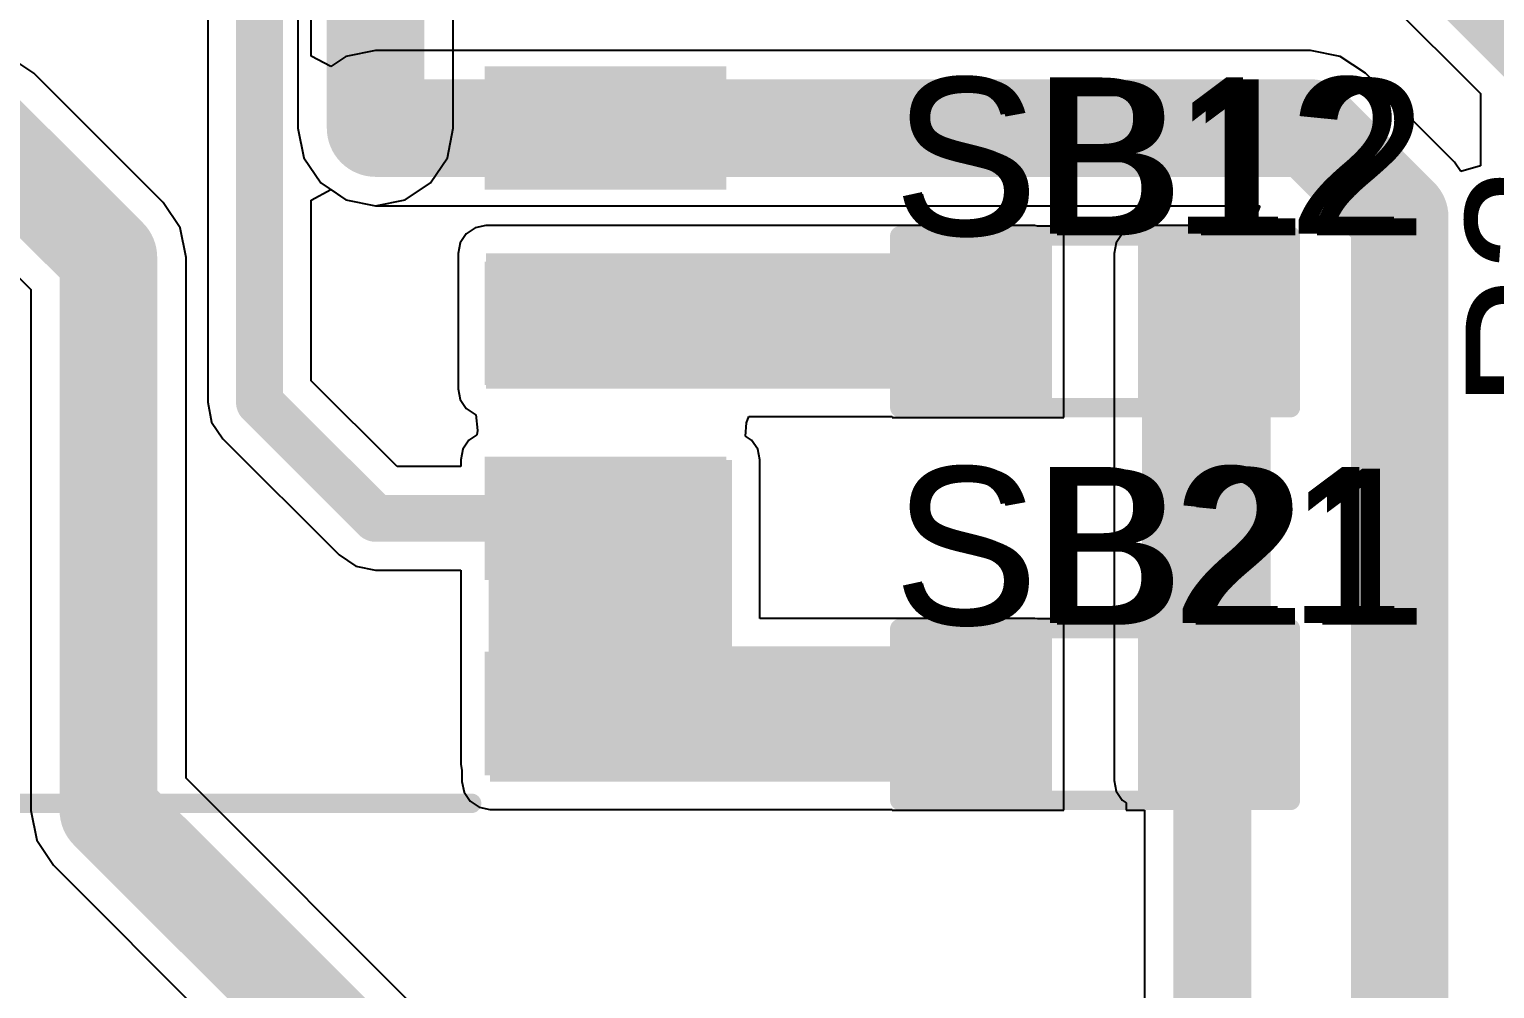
# Model space of a CAD drawing. Header units: millimetres. Extents: x 0.2 to 47.8, y 0.1 to 26.
# Drawn here: x 31.01 to 40.54, y 7.79 to 14.03 of the extents above; entities that cross this region are included whole.
import ezdxf

# ---------------------------------------------------------------- set-up
doc = ezdxf.new("R2010")
doc.units = ezdxf.units.MM
for name, color, linetype in [('BottomLayer', 5, 'Continuous'), ('TopLayer', 1, 'Continuous'), ('TopOverlay', 2, 'Continuous'), ('TopPaste', 8, 'Continuous'), ('TopSolder', 216, 'Continuous'), ('ViaHoleLayer', 16, 'Continuous')]:
    doc.layers.add(name, color=color, linetype=linetype)
doc.styles.add('Arial', font='', dxfattribs={"height": 0.2})
doc.styles.get('Arial').set_extended_font_data('Arial')

# ---------------------------------------------------------------- blocks, each defined once
blk = doc.blocks.new('S______B______2')
at = {"layer": 'TopLayer'}
for points in [[(-1.143, -0.4445), (-1.143, 0.4445), (-0.3809999999999999, 0.4445), (-0.3809999999999999, -0.4445)], [(0.3809999999999999, -0.4445), (0.3809999999999999, 0.4445), (1.143, 0.4445), (1.143, -0.4445)]]:
    blk.add_hatch(color=1, dxfattribs=at).paths.add_polyline_path(points)
at = {"layer": 'TopPaste'}
for points in [[(-1.143, -0.4445), (-1.143, 0.4445), (-0.3809999999999999, 0.4445), (-0.3809999999999999, -0.4445)], [(0.3809999999999999, -0.4445), (0.3809999999999999, 0.4445), (1.143, 0.4445), (1.143, -0.4445)]]:
    blk.add_hatch(color=8, dxfattribs=at).paths.add_polyline_path(points)
at = {"layer": 'TopSolder'}
for points in [[(-1.2446, -0.5460999999999999), (-1.2446, 0.5460999999999999), (-0.2794, 0.5460999999999999), (-0.2794, -0.5460999999999999)], [(0.2794, -0.5460999999999999), (0.2794, 0.5460999999999999), (1.2446, 0.5460999999999999), (1.2446, -0.5460999999999999)]]:
    blk.add_hatch(color=216, dxfattribs=at).paths.add_polyline_path(points)
at = {"layer": 'TopOverlay', "const_width": 0.127}
for points in [[(1.27, 0.5588), (-1.27, 0.5588)], [(-1.27, 0.5588), (-1.27, -0.5588)], [(1.27, 0.5588), (1.27, -0.5588)], [(1.27, -0.5588), (-1.27, -0.5588)]]:
    blk.add_lwpolyline(points, dxfattribs=at)
at = {"layer": 'TopOverlay', "const_width": 0.0635}
for points in [[(-1.30175, 0.5588, 1), (-1.23825, 0.5588, 1)], [(-1.30175, 0.5588, 1), (-1.23825, 0.5588, 1)], [(1.23825, 0.5588, 1), (1.30175, 0.5588, 1)], [(1.23825, 0.5588, 1), (1.30175, 0.5588, 1)], [(-1.30175, -0.5588, 1), (-1.23825, -0.5588, 1)], [(-1.30175, -0.5588, 1), (-1.23825, -0.5588, 1)], [(1.23825, -0.5588, 1), (1.30175, -0.5588, 1)], [(1.23825, -0.5588, 1), (1.30175, -0.5588, 1)]]:
    blk.add_lwpolyline(points, format="xyb", close=True, dxfattribs=at)
at = {"layer": 'TopOverlay'}
blk.add_text('SB21', height=1.016, rotation=-180, dxfattribs=at).set_placement((1.31139946, -0.595884))
blk = doc.blocks.new('S______B______11')
at = {"layer": 'TopLayer'}
for points in [[(-1.143, -0.4445), (-1.143, 0.4445), (-0.3809999999999999, 0.4445), (-0.3809999999999999, -0.4445)], [(0.3809999999999999, -0.4445), (0.3809999999999999, 0.4445), (1.143, 0.4445), (1.143, -0.4445)]]:
    blk.add_hatch(color=1, dxfattribs=at).paths.add_polyline_path(points)
at = {"layer": 'TopPaste'}
for points in [[(-1.143, -0.4445), (-1.143, 0.4445), (-0.3809999999999999, 0.4445), (-0.3809999999999999, -0.4445)], [(0.3809999999999999, -0.4445), (0.3809999999999999, 0.4445), (1.143, 0.4445), (1.143, -0.4445)]]:
    blk.add_hatch(color=8, dxfattribs=at).paths.add_polyline_path(points)
at = {"layer": 'TopSolder'}
for points in [[(-1.2446, -0.5460999999999999), (-1.2446, 0.5460999999999999), (-0.2794, 0.5460999999999999), (-0.2794, -0.5460999999999999)], [(0.2794, -0.5460999999999999), (0.2794, 0.5460999999999999), (1.2446, 0.5460999999999999), (1.2446, -0.5460999999999999)]]:
    blk.add_hatch(color=216, dxfattribs=at).paths.add_polyline_path(points)
at = {"layer": 'TopOverlay', "const_width": 0.127}
for points in [[(1.27, 0.5588), (-1.27, 0.5588)], [(-1.27, 0.5588), (-1.27, -0.5588)], [(1.27, 0.5588), (1.27, -0.5588)], [(1.27, -0.5588), (-1.27, -0.5588)]]:
    blk.add_lwpolyline(points, dxfattribs=at)
at = {"layer": 'TopOverlay', "const_width": 0.0635}
for points in [[(-1.30175, 0.5588, 1), (-1.23825, 0.5588, 1)], [(-1.30175, 0.5588, 1), (-1.23825, 0.5588, 1)], [(1.23825, 0.5588, 1), (1.30175, 0.5588, 1)], [(1.23825, 0.5588, 1), (1.30175, 0.5588, 1)], [(-1.30175, -0.5588, 1), (-1.23825, -0.5588, 1)], [(-1.30175, -0.5588, 1), (-1.23825, -0.5588, 1)], [(1.23825, -0.5588, 1), (1.30175, -0.5588, 1)], [(1.23825, -0.5588, 1), (1.30175, -0.5588, 1)]]:
    blk.add_lwpolyline(points, format="xyb", close=True, dxfattribs=at)
at = {"layer": 'TopOverlay'}
blk.add_text('SB12', height=1.016, rotation=-180, dxfattribs=at).set_placement((1.31139946, -0.5736691599999999))
blk = doc.blocks.new('SO_14_46')
at = {"layer": 'TopLayer'}
for points in [[(-3.35999836, 4.1099994), (-1.98999856, 4.1099994), (-1.98999856, 3.5100006), (-3.35999836, 3.5100006)], [(1.9900011, 4.1099994), (3.3600009, 4.1099994), (3.3600009, 3.5100006), (1.9900011, 3.5100006)], [(-3.35999836, 2.8399994), (-1.98999856, 2.8399994), (-1.98999856, 2.2400006), (-3.35999836, 2.2400006)], [(1.9900011, 2.8399994), (3.3600009, 2.8399994), (3.3600009, 2.2400006), (1.9900011, 2.2400006)], [(-3.35999836, 1.5699994), (-1.98999856, 1.5699994), (-1.98999856, 0.9700006), (-3.35999836, 0.9700006)], [(1.9900011, 1.5699994), (3.3600009, 1.5699994), (3.3600009, 0.9700006), (1.9900011, 0.9700006)], [(-3.35999836, 0.2999994), (-1.98999856, 0.2999994), (-1.98999856, -0.2999994), (-3.35999836, -0.2999994)], [(1.9900011, 0.2999994), (3.3600009, 0.2999994), (3.3600009, -0.2999994), (1.9900011, -0.2999994)], [(-3.35999836, -0.9700006), (-1.98999856, -0.9700006), (-1.98999856, -1.5699994), (-3.35999836, -1.5699994)], [(1.9900011, -0.9700006), (3.3600009, -0.9700006), (3.3600009, -1.5699994), (1.9900011, -1.5699994)], [(-3.35999836, -2.2400006), (-1.98999856, -2.2400006), (-1.98999856, -2.8399994), (-3.35999836, -2.8399994)], [(1.9900011, -2.2400006), (3.3600009, -2.2400006), (3.3600009, -2.8399994), (1.9900011, -2.8399994)], [(-3.35999836, -3.5100006), (-1.98999856, -3.5100006), (-1.98999856, -4.1099994), (-3.35999836, -4.1099994)], [(1.9900011, -3.5100006), (3.3600009, -3.5100006), (3.3600009, -4.1099994), (1.9900011, -4.1099994)]]:
    blk.add_hatch(color=1, dxfattribs=at).paths.add_polyline_path(points)
at = {"layer": 'TopPaste'}
for points in [[(-3.35999836, 4.1099994), (-1.98999856, 4.1099994), (-1.98999856, 3.5100006), (-3.35999836, 3.5100006)], [(1.9900011, 4.1099994), (3.3600009, 4.1099994), (3.3600009, 3.5100006), (1.9900011, 3.5100006)], [(-3.35999836, 2.8399994), (-1.98999856, 2.8399994), (-1.98999856, 2.2400006), (-3.35999836, 2.2400006)], [(1.9900011, 2.8399994), (3.3600009, 2.8399994), (3.3600009, 2.2400006), (1.9900011, 2.2400006)], [(-3.35999836, 1.5699994), (-1.98999856, 1.5699994), (-1.98999856, 0.9700006), (-3.35999836, 0.9700006)], [(1.9900011, 1.5699994), (3.3600009, 1.5699994), (3.3600009, 0.9700006), (1.9900011, 0.9700006)], [(-3.35999836, 0.2999994), (-1.98999856, 0.2999994), (-1.98999856, -0.2999994), (-3.35999836, -0.2999994)], [(1.9900011, 0.2999994), (3.3600009, 0.2999994), (3.3600009, -0.2999994), (1.9900011, -0.2999994)], [(-3.35999836, -0.9700006), (-1.98999856, -0.9700006), (-1.98999856, -1.5699994), (-3.35999836, -1.5699994)], [(1.9900011, -0.9700006), (3.3600009, -0.9700006), (3.3600009, -1.5699994), (1.9900011, -1.5699994)], [(-3.35999836, -2.2400006), (-1.98999856, -2.2400006), (-1.98999856, -2.8399994), (-3.35999836, -2.8399994)], [(1.9900011, -2.2400006), (3.3600009, -2.2400006), (3.3600009, -2.8399994), (1.9900011, -2.8399994)], [(-3.35999836, -3.5100006), (-1.98999856, -3.5100006), (-1.98999856, -4.1099994), (-3.35999836, -4.1099994)], [(1.9900011, -3.5100006), (3.3600009, -3.5100006), (3.3600009, -4.1099994), (1.9900011, -4.1099994)]]:
    blk.add_hatch(color=8, dxfattribs=at).paths.add_polyline_path(points)
at = {"layer": 'TopSolder'}
for points in [[(-3.46159836, 4.211599399999999), (-1.88839856, 4.211599399999999), (-1.88839856, 3.4084006), (-3.46159836, 3.4084006)], [(1.8884011, 4.211599399999999), (3.4616009, 4.211599399999999), (3.4616009, 3.4084006), (1.8884011, 3.4084006)], [(-3.46159836, 2.9415994), (-1.88839856, 2.9415994), (-1.88839856, 2.1384006), (-3.46159836, 2.1384006)], [(1.8884011, 2.9415994), (3.4616009, 2.9415994), (3.4616009, 2.1384006), (1.8884011, 2.1384006)], [(-3.46159836, 1.6715994), (-1.88839856, 1.6715994), (-1.88839856, 0.8684005999999999), (-3.46159836, 0.8684005999999999)], [(1.8884011, 1.6715994), (3.4616009, 1.6715994), (3.4616009, 0.8684005999999999), (1.8884011, 0.8684005999999999)], [(-3.46159836, 0.4015993999999999), (-1.88839856, 0.4015993999999999), (-1.88839856, -0.4015993999999999), (-3.46159836, -0.4015993999999999)], [(1.8884011, 0.4015993999999999), (3.4616009, 0.4015993999999999), (3.4616009, -0.4015993999999999), (1.8884011, -0.4015993999999999)], [(-3.46159836, -0.8684005999999999), (-1.88839856, -0.8684005999999999), (-1.88839856, -1.6715994), (-3.46159836, -1.6715994)], [(1.8884011, -0.8684005999999999), (3.4616009, -0.8684005999999999), (3.4616009, -1.6715994), (1.8884011, -1.6715994)], [(-3.46159836, -2.1384006), (-1.88839856, -2.1384006), (-1.88839856, -2.9415994), (-3.46159836, -2.9415994)], [(1.8884011, -2.1384006), (3.4616009, -2.1384006), (3.4616009, -2.9415994), (1.8884011, -2.9415994)], [(-3.46159836, -3.4084006), (-1.88839856, -3.4084006), (-1.88839856, -4.211599399999999), (-3.46159836, -4.211599399999999)], [(1.8884011, -3.4084006), (3.4616009, -3.4084006), (3.4616009, -4.211599399999999), (1.8884011, -4.211599399999999)]]:
    blk.add_hatch(color=216, dxfattribs=at).paths.add_polyline_path(points)
at = {"layer": 'TopOverlay'}
for points, const_width in [([(-2.64547604, 4.3434, 1), (-2.80612088, 4.3434, 1)], 0.254), ([(-1.83515, 4.419599999999999, 1), (-1.77165, 4.419599999999999, 1)], 0.0635), ([(1.77165, 4.419599999999999, 1), (1.83515, 4.419599999999999, 1)], 0.0635), ([(-2.86962088, 4.3434, 1), (-2.74262088, 4.3434, 1)], 0.127), ([(-2.70897604, 4.3434, 1), (-2.58197604, 4.3434, 1)], 0.127), ([(-1.83515, -4.3942, 1), (-1.77165, -4.3942, 1)], 0.0635), ([(1.77165, -4.3942, 1), (1.83515, -4.3942, 1)], 0.0635)]:
    blk.add_lwpolyline(points, format="xyb", close=True, dxfattribs=dict(at, const_width=const_width))
at = {"layer": 'TopOverlay', "const_width": 0.127}
for points in [[(-1.8034, 4.419599999999999), (1.8034, 4.419599999999999)], [(-1.8034, -4.3942), (1.8034, -4.3942)]]:
    blk.add_lwpolyline(points, dxfattribs=at)

msp = doc.modelspace()

# ---------------------------------------------------------------- hatches: boundary and pattern name
at = {"layer": 'BottomLayer'}
h = msp.add_hatch(color=5, dxfattribs=at)
edge = h.paths.add_edge_path()
edge.add_arc((33.2581885, 13.3858127), 0.2999994, 0, 360)
at = {"layer": 'TopLayer'}
h = msp.add_hatch(color=1, dxfattribs=at)
edge = h.paths.add_edge_path()
edge.add_arc((33.2581885, 13.3858127), 0.2999994, 0, 360)
for points in [[(37.54694548, 12.56971324), (33.975802, 12.56971324), (33.975802, 11.68937972), (37.54694548, 11.68937972)], [(38.24299946, 9.140713239999998), (39.08119946, 9.140713239999998), (39.08119946, 12.56971324), (38.24299946, 12.56971324)], [(35.57601216, 11.2268127), (33.99321115999999, 11.2268127), (33.99321115999999, 9.245612699999999), (35.57601216, 9.245612699999999)], [(37.54694548, 10.0138992), (34.001202, 10.0138992), (34.001202, 9.13356568), (37.54694548, 9.13356568)]]:
    msp.add_hatch(color=1, dxfattribs=at).paths.add_polyline_path(points)
at = {"layer": 'ViaHoleLayer'}
h = msp.add_hatch(color=16, dxfattribs=at)
edge = h.paths.add_edge_path()
edge.add_arc((33.2581885, 13.3858127), 0.1499997, 0, 360)

# ---------------------------------------------------------------- linework, layer by layer
at = {"layer": 'BottomLayer'}
for p, q in [((32.7531857, 22.2599885), (32.7531857, 13.3858127)), ((33.7631913, 13.3858127), (33.7631913, 22.05080934)), ((32.7531857, 13.3858127), (32.79162606, 13.1925568)), ((33.72475094, 13.1925568), (33.7631913, 13.3858127)), ((32.79162606, 13.1925568), (32.90109752, 13.02872172)), ((33.61527948, 13.02872172), (33.72475094, 13.1925568)), ((32.90109752, 13.02872172), (33.0649326, 12.91925026)), ((33.4514444, 12.91925026), (33.61527948, 13.02872172)), ((33.0649326, 12.91925026), (33.2581885, 12.8808099)), ((33.2581885, 12.8808099), (33.4514444, 12.91925026))]:
    msp.add_line(p, q, dxfattribs=at)
at = {"layer": 'BottomLayer', "const_width": 0.635}
msp.add_lwpolyline([(33.2581885, 13.3858127), (33.2581885, 22.2599885)], dxfattribs=at)
at = {"layer": 'BottomLayer', "const_width": 0.3175}
msp.add_lwpolyline([(33.0994385, 13.3858127, 1), (33.41693849999999, 13.3858127, 1)], format="xyb", close=True, dxfattribs=at)
at = {"layer": 'TopLayer'}
for p, q in [((32.83926884, 13.85433348), (32.83926884, 21.95500054)), ((32.16593008, 21.81554692), (32.16593008, 11.60140174)), ((39.83865286, 14.2155545), (40.44434126, 13.6098661)), ((31.03569104, 13.74290368), (30.87185596, 13.85237514)), ((32.96626884, 13.78645198), (32.83926884, 13.85433348)), ((33.0649326, 13.85237514), (32.96626884, 13.78645198)), ((33.2581885, 13.8908155), (33.0649326, 13.85237514)), ((39.34000006, 13.8908155), (33.2581885, 13.8908155)), ((39.53325596, 13.85237514), (39.34000006, 13.8908155)), ((39.69709104, 13.74290368), (39.53325596, 13.85237514)), ((31.8771905, 12.90140422), (31.03569104, 13.74290368)), ((40.27649044, 13.16350428), (39.69709104, 13.74290368)), ((40.44434126, 13.6098661), (40.44434126, 13.14089574)), ((40.31734125999999, 13.10236902), (40.27649044, 13.16350428)), ((40.44434126, 13.14089574), (40.31734125999999, 13.10236902)), ((32.83926884, 12.91729192), (32.96626884, 12.98517342)), ((32.96626884, 12.98517342), (33.0649326, 12.91925026)), ((30.4694209, 12.8808099), (31.01509672, 12.33513408)), ((31.98666196, 12.73756914), (31.8771905, 12.90140422)), ((32.83926884, 11.74085536), (32.83926884, 12.91729192)), ((33.0649326, 12.91925026), (33.2581885, 12.8808099)), ((33.2581885, 12.8808099), (39.00633804, 12.8808099)), ((39.00911426, 12.87799558), (38.95706457999999, 12.75345176)), ((39.00633804, 12.8808099), (39.00911426, 12.87799558)), ((32.02510231999999, 12.54431324), (31.98666196, 12.73756914)), ((33.84761328, 12.69789942), (33.80831694, 12.63908572)), ((33.90642698, 12.73719576), (33.84761328, 12.69789942)), ((33.97579946, 12.75099558), (33.90642698, 12.73719576)), ((37.54694548, 12.75099558), (33.97579946, 12.75099558)), ((37.56445116, 12.74751324), (37.54694548, 12.75099558)), ((37.73499946, 12.74751324), (37.56445116, 12.74751324)), ((37.73499946, 11.50291324), (37.73499946, 12.74751324)), ((38.11481327999999, 12.69789942), (38.07551694, 12.63908572)), ((38.14139946, 12.71566418), (38.11481327999999, 12.69789942)), ((38.22549377999999, 12.74751324), (38.14139946, 12.74751324)), ((38.14139946, 12.74751324), (38.14139946, 12.71566418)), ((38.24299946, 12.75099558), (38.22549377999999, 12.74751324)), ((38.95307678, 12.75099558), (38.24299946, 12.75099558)), ((38.95706457999999, 12.75345176), (38.95307678, 12.75099558)), ((33.80831694, 12.63908572), (33.79451712, 12.56971324)), ((38.07551694, 12.63908572), (38.06171712, 12.56971324)), ((32.02510231999999, 9.15446734), (32.02510231999999, 12.54431324)), ((33.79451712, 12.56971324), (33.79451712, 11.68937718)), ((38.06171712, 12.56971324), (38.06171712, 9.140713239999998)), ((31.01509672, 12.33513408), (31.01509672, 8.94528818)), ((33.39764212, 11.18248208), (32.83926884, 11.74085536)), ((33.79451712, 11.68937718), (33.80831694, 11.6200047)), ((32.16593008, 11.60140174), (32.19155868, 11.47256278)), ((33.80831694, 11.6200047), (33.84761328, 11.561191)), ((33.84761328, 11.561191), (33.90642698, 11.52189466)), ((32.19155868, 11.47256278), (32.26453796, 11.36334024)), ((33.90642698, 11.52189466), (33.91038176, 11.52110726)), ((33.91038176, 11.52110726), (33.92141044, 11.41715522)), ((35.6651433, 11.38109484), (35.67163807999999, 11.4673761)), ((35.67163807999999, 11.4673761), (35.68626594, 11.50809484)), ((35.68626594, 11.50809484), (36.61739945999999, 11.50809484)), ((36.61739945999999, 11.50809484), (36.61739945999999, 11.50291324)), ((36.61739945999999, 11.50291324), (37.73499946, 11.50291324)), ((32.26453796, 11.36334024), (33.020127, 10.6077512)), ((33.86502244, 11.35499888), (33.8257261, 11.29618518)), ((33.91766139999999, 11.39017026), (33.86502244, 11.35499888)), ((33.92141044, 11.41715522), (33.91766139999999, 11.39017026)), ((35.70419834, 11.35499888), (35.6651433, 11.38109484)), ((35.74349468, 11.29618518), (35.70419834, 11.35499888)), ((33.8257261, 11.29618518), (33.81192628, 11.2268127)), ((35.7572945, 11.2268127), (35.74349468, 11.29618518)), ((33.81192628, 11.18248208), (33.39764212, 11.18248208)), ((33.81192628, 11.2268127), (33.81192628, 11.18248208)), ((35.7572945, 10.19518154), (35.7572945, 11.2268127)), ((33.020127, 10.6077512), (33.12935208, 10.53476938)), ((33.12935208, 10.53476938), (33.2581885, 10.50914332)), ((33.2581885, 10.50914332), (33.81192628, 10.50914332)), ((33.81192628, 10.50914332), (33.81192628, 9.245612699999999)), ((37.54694548, 10.19518154), (35.7572945, 10.19518154)), ((37.56445116, 10.1916992), (37.54694548, 10.19518154)), ((37.73499946, 10.1916992), (37.56445116, 10.1916992)), ((37.73499946, 8.9470992), (37.73499946, 10.1916992)), ((34.854007, 6.32556266), (32.02510231999999, 9.15446734)), ((33.81192628, 9.245612699999999), (33.81991712, 9.2054426)), ((33.81991712, 9.2054426), (33.81991712, 9.13356314)), ((33.81991712, 9.13356314), (33.83371694, 9.06419066)), ((33.83371694, 9.06419066), (33.87301328, 9.00537696)), ((38.06171712, 9.140713239999998), (38.07551694, 9.07134076)), ((38.07551694, 9.07134076), (38.11481327999999, 9.01252706)), ((33.87301328, 9.00537696), (33.93182698, 8.96608062)), ((33.93182698, 8.96608062), (34.00119946, 8.952280799999999)), ((38.11481327999999, 9.01252706), (38.14139946, 8.9947623)), ((38.14139946, 8.9947623), (38.14139946, 8.9470992)), ((31.01509672, 8.94528818), (31.05353707999999, 8.75203228)), ((34.00119946, 8.952280799999999), (36.61739945999999, 8.952280799999999)), ((36.61739945999999, 8.952280799999999), (36.61739945999999, 8.9470992)), ((36.61739945999999, 8.9470992), (37.73499946, 8.9470992)), ((38.14139946, 8.9470992), (38.25994126, 8.9470992)), ((38.25994126, 8.9470992), (38.25994126, 4.692764299999999)), ((31.05353707999999, 8.75203228), (31.16300854, 8.588197199999998)), ((31.16300854, 8.588197199999998), (33.99191322, 5.75929252))]:
    msp.add_line(p, q, dxfattribs=at)
for points, const_width in [([(32.50259946, 11.60140174), (32.50259946, 21.95500054)], 0.3048), ([(40.02101469999999, 14.6558127), (40.88459946, 13.79222794)], 0.508), ([(30.67860006, 13.3858127), (31.52009952, 12.54431324)], 0.635), ([(33.2581885, 13.3858127), (34.75381162, 13.3858127)], 0.635), ([(34.75381162, 13.3858127), (39.34000006, 13.3858127)], 0.635), ([(39.34000006, 13.3858127), (39.91939946, 12.8064133)], 0.635), ([(39.91939946, 6.837718099999999), (39.91939946, 12.8064133)], 0.635), ([(31.52009952, 8.94528818), (31.52009952, 12.54431324)], 0.635), ([(37.24299892, 12.1158127), (37.25239946, 12.12521324)], 0.254), ([(32.50259946, 11.60140174), (33.2581885, 10.8458127)], 0.3048), ([(33.2581885, 10.8458127), (34.37420862, 10.8458127)], 0.3048), ([(34.37420862, 10.8458127), (34.75381162, 10.8458127)], 0.3048), ([(34.37420862, 10.8458127), (34.75381162, 10.4662097)], 0.3048), ([(34.75381162, 9.5758127), (34.75381162, 10.4662097)], 0.3048), ([(38.70019946, 4.51040246), (38.70019946, 9.5693992)], 0.508), ([(34.38221215999999, 9.5758127), (34.75381162, 9.5758127)], 0.3048), ([(37.24598596, 9.5758127), (37.25239946, 9.5693992)], 0.254), ([(31.52009952, 8.94528818), (34.49691602, 5.96847168)], 0.635)]:
    msp.add_lwpolyline(points, dxfattribs=dict(at, const_width=const_width))
for points, const_width in [([(33.0994385, 13.3858127, 1), (33.41693849999999, 13.3858127, 1)], 0.3175), ([(34.59506162, 13.3858127, 1), (34.91256162, 13.3858127, 1)], 0.3175), ([(34.59506162, 13.3858127, 1), (34.91256162, 13.3858127, 1)], 0.3175), ([(39.18125006, 13.3858127, 1), (39.49875006, 13.3858127, 1)], 0.3175), ([(39.18125006, 13.3858127, 1), (39.49875006, 13.3858127, 1)], 0.3175), ([(39.76064946, 12.8064133, 1), (40.07814945999999, 12.8064133, 1)], 0.3175), ([(39.76064946, 12.8064133, 1), (40.07814945999999, 12.8064133, 1)], 0.3175), ([(31.36134952, 12.54431324, 1), (31.67884952, 12.54431324, 1)], 0.3175), ([(31.36134952, 12.54431324, 1), (31.67884952, 12.54431324, 1)], 0.3175), ([(37.17949892, 12.1158127, 1), (37.30649892, 12.1158127, 1)], 0.127), ([(37.18889946, 12.12521324, 1), (37.31589946, 12.12521324, 1)], 0.127), ([(32.42639946, 11.60140174, 1), (32.57879946, 11.60140174, 1)], 0.1524), ([(32.42639946, 11.60140174, 1), (32.57879946, 11.60140174, 1)], 0.1524), ([(33.1819885, 10.8458127, 1), (33.3343885, 10.8458127, 1)], 0.1524), ([(33.1819885, 10.8458127, 1), (33.3343885, 10.8458127, 1)], 0.1524), ([(34.29800862, 10.8458127, 1), (34.45040862, 10.8458127, 1)], 0.1524), ([(34.29800862, 10.8458127, 1), (34.45040862, 10.8458127, 1)], 0.1524), ([(34.29800862, 10.8458127, 1), (34.45040862, 10.8458127, 1)], 0.1524), ([(34.67761162, 10.8458127, 1), (34.83001162, 10.8458127, 1)], 0.1524), ([(34.67761162, 10.4662097, 1), (34.83001162, 10.4662097, 1)], 0.1524), ([(34.67761162, 10.4662097, 1), (34.83001162, 10.4662097, 1)], 0.1524), ([(38.57319946, 9.5693992, 1), (38.82719946, 9.5693992, 1)], 0.254), ([(34.30601216, 9.5758127, 1), (34.45841216, 9.5758127, 1)], 0.1524), ([(34.67761162, 9.5758127, 1), (34.83001162, 9.5758127, 1)], 0.1524), ([(34.67761162, 9.5758127, 1), (34.83001162, 9.5758127, 1)], 0.1524), ([(37.18248596, 9.5758127, 1), (37.30948596, 9.5758127, 1)], 0.127), ([(37.18889946, 9.5693992, 1), (37.31589946, 9.5693992, 1)], 0.127), ([(31.36134952, 8.94528818, 1), (31.67884952, 8.94528818, 1)], 0.3175), ([(31.36134952, 8.94528818, 1), (31.67884952, 8.94528818, 1)], 0.3175)]:
    msp.add_lwpolyline(points, format="xyb", close=True, dxfattribs=dict(at, const_width=const_width))

# ---------------------------------------------------------------- block references
msp.add_blockref('SO_14_46', (32.07881062, 13.3858127))
at = {"rotation": 180}
for name, p in [('S______B______11', (37.93819946, 12.12521324)), ('S______B______2', (37.93819946, 9.5693992))]:
    msp.add_blockref(name, p, dxfattribs=at)

# ---------------------------------------------------------------- texts
at = {"layer": 'TopOverlay', "style": 'Arial'}
for s, p in [('SB12', (36.6268, 12.6869952)), ('SB21', (36.6268, 10.153396))]:
    msp.add_text(s, height=1.016, dxfattribs=at).set_placement(p)
msp.add_text('R3', height=0.889, rotation=90, dxfattribs=at).set_placement((41.23675522, 11.55300712))

doc.saveas('drawing.dxf')
